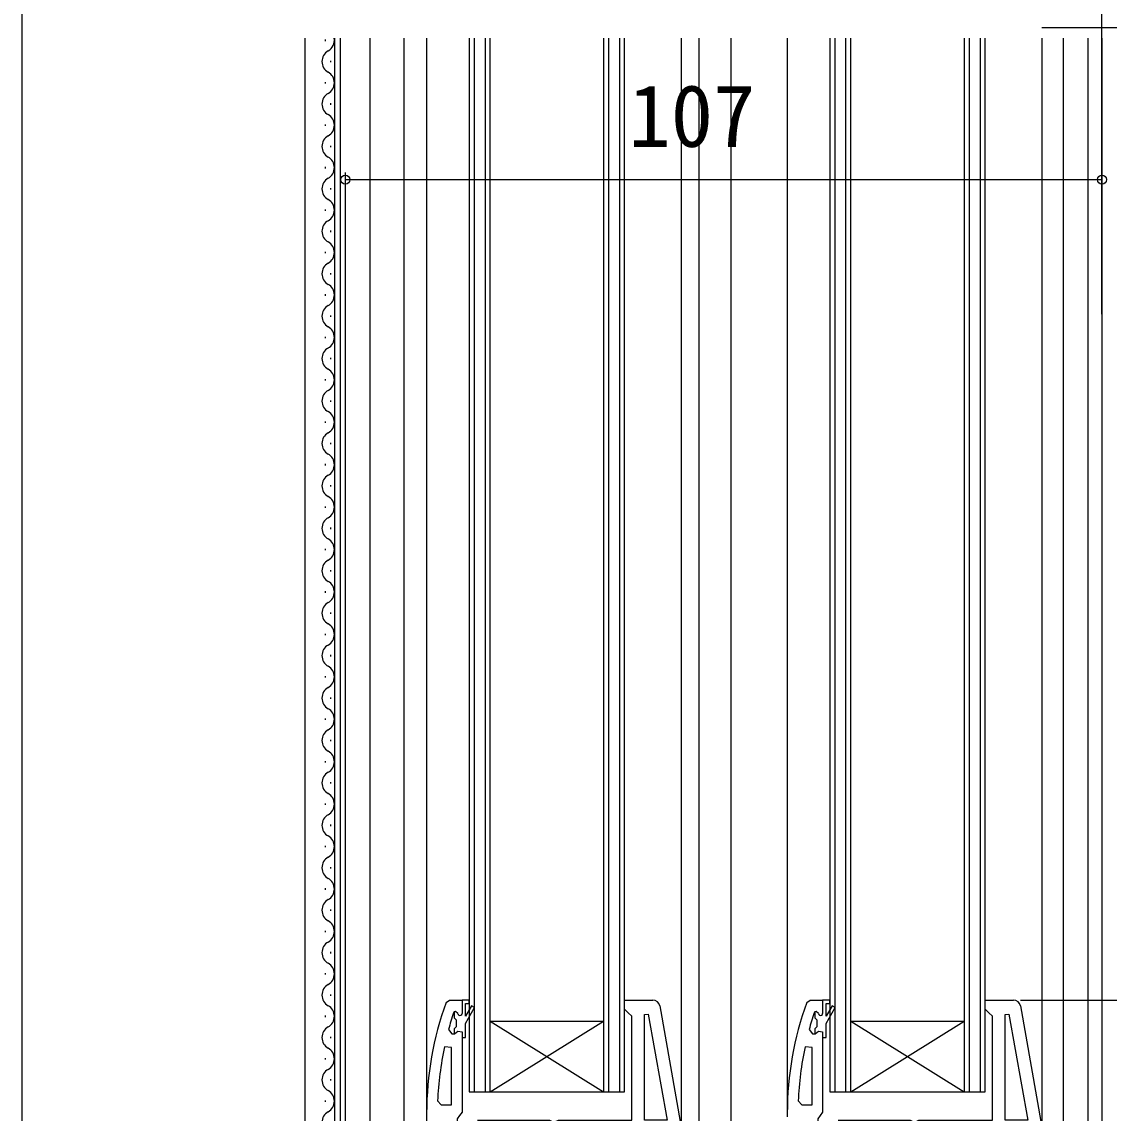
# Model space of a CAD drawing. Units: millimetres, scale not verified. Extents: x -525 to 525, y -783 to 779.
# Drawn here: x -425 to -271.2, y -17.5 to 136.8 of the extents above; entities that cross this region are included whole.
import ezdxf
from ezdxf.enums import TextEntityAlignment as Align

# ---------------------------------------------------------------- set-up
doc = ezdxf.new("R2010")
doc.units = ezdxf.units.MM
doc.header["$LTSCALE"] = 4
for name, color, linetype in [('0-2_YKK_11', 7, 'Continuous'), ('0-4_YKK_12', 2, 'Continuous'), ('0-7_YKK_D', 6, 'Continuous')]:
    doc.layers.add(name, color=color, linetype=linetype)
doc.styles.add('ＭＳ ゴシック', font='')
doc.styles.get('ＭＳ ゴシック').set_extended_font_data('MS Gothic')

msp = doc.modelspace()

# ---------------------------------------------------------------- linework, layer by layer
at = {"layer": '0-2_YKK_11'}
for points in [[(-364.998, -1.821), (-364.528, -1.491), (-362.75, -1.491), (-362.75, -3.391)], [(-363.35, -3.391), (-363.65, -3.091), (-363.657, -3.091), (-363.85, -3.161), (-363.85, -3.997), (-363.587, -4.295), (-363.587, -5.287), (-363.85, -5.585), (-363.85, -6.291), (-363.824, -6.291), (-363.34, -5.916), (-362.75, -5.991), (-362.75, -6.791), (-362.25, -6.791), (-362.25, -4.791), (-360.965, -2.566), (-361.398, -2.316), (-362.25, -3.791), (-362.25, -1.991), (-361.75, -1.991), (-361.75, -1.491), (-362.75, -1.491), (-362.75, -3.391)], [(-360.55, -18.491), (-350.375, -18.491), (-349.984, -18.679), (-349.516, -18.679), (-349.126, -18.491), (-338.75, -18.491), (-338.75, -3.791), (-339.25, -3.291), (-339.75, -2.791), (-339.75, -1.491), (-335.763, -1.491)], [(-313.998, -1.821), (-313.528, -1.491), (-311.75, -1.491), (-311.75, -3.391)], [(-312.35, -3.391), (-312.65, -3.091), (-312.657, -3.091), (-312.85, -3.161), (-312.85, -3.997), (-312.587, -4.295), (-312.587, -5.287), (-312.85, -5.585), (-312.85, -6.291), (-312.824, -6.291), (-312.34, -5.916), (-311.75, -5.991), (-311.75, -6.791), (-311.25, -6.791), (-311.25, -4.791), (-309.965, -2.566), (-310.398, -2.316), (-311.25, -3.791), (-311.25, -1.991), (-310.75, -1.991), (-310.75, -1.491), (-311.75, -1.491), (-311.75, -3.391)], [(-309.55, -18.491), (-299.375, -18.491), (-298.984, -18.679), (-298.516, -18.679), (-298.126, -18.491), (-287.75, -18.491), (-287.75, -3.791), (-288.25, -3.291), (-288.75, -2.791), (-288.75, -1.491), (-284.763, -1.491)], [(-334.778, -2.317), (-331.75, -19.491), (-331.75, -76.491)], [(-283.778, -2.317), (-280.75, -19.491), (-280.75, -76.491)], [(-363.35, -3.391), (-363.65, -3.091), (-363.657, -3.091), (-363.85, -3.161), (-363.942, -3.296)], [(-312.35, -3.391), (-312.65, -3.091), (-312.657, -3.091), (-312.85, -3.161), (-312.942, -3.296)], [(-364.662, -5.659), (-364.179, -6.291), (-363.824, -6.291), (-363.34, -5.916), (-362.75, -5.991), (-362.75, -6.791)], [(-313.662, -5.659), (-313.179, -6.291), (-312.824, -6.291), (-312.34, -5.916), (-311.75, -5.991), (-311.75, -6.791)], [(-362.75, -6.791), (-362.75, -17.337), (-363.1, -17.814), (-363.45, -18.291), (-363.45, -20.991), (-361.656, -23.294), (-361.254, -23.491), (-360.75, -23.991), (-360.75, -24.991), (-362.226, -24.991), (-365.337, -21.009)], [(-311.75, -6.791), (-311.75, -17.337), (-312.1, -17.814), (-312.45, -18.291), (-312.45, -20.991), (-310.656, -23.294), (-310.254, -23.491), (-309.75, -23.991), (-309.75, -24.991), (-311.226, -24.991), (-314.337, -21.009)], [(-364.25, -16.291), (-364.25, -8.22), (-365.239, -8.117)], [(-313.25, -16.291), (-313.25, -8.22), (-314.239, -8.117)], [(-366.204, -15.768), (-365.704, -16.291), (-364.25, -16.291)], [(-315.204, -15.768), (-314.704, -16.291), (-313.25, -16.291)]]:
    msp.add_lwpolyline(points, dxfattribs=at)
for points in [[(-336.402, -3.472), (-333.754, -18.491), (-336.95, -18.491), (-336.95, -3.52)], [(-285.402, -3.472), (-282.754, -18.491), (-285.95, -18.491), (-285.95, -3.52)]]:
    msp.add_lwpolyline(points, close=True, dxfattribs=at)
for centre, radius, start, end in [((-335.763, -2.491), 1, 9.99998, 89.99996), ((-284.763, -2.491), 1, 9.99998, 89.99996), ((-321.75, -17.491), 46, 160.08295, 180), ((-270.75, -17.491), 46, 160.08295, 180), ((-321.749, -17.441), 44.5, 161.46617, 164.64706), ((-363.05, -3.391), 0.3, 179.99999, 0.00001), ((-363.05, -3.391), 0.3, 179.99999, 0.00001), ((-270.749, -17.441), 44.5, 161.46617, 164.64706), ((-312.05, -3.391), 0.3, 179.99999, 0.00001), ((-312.05, -3.391), 0.3, 179.99999, 0.00001), ((-318.837, -17.854), 47.413, 168.14921, 177.47845), ((-267.837, -17.854), 47.413, 168.14921, 177.47845)]:
    msp.add_arc(centre, radius, start, end, dxfattribs=at)
at = {"layer": '0-4_YKK_12'}
for p, q in [((-280.755, 136.009), (-257.25, 136.009)), ((-385, 134.509), (-385, -77.49)), ((-382.06, 134.106), (-382.06, 134.306)), ((-380.8, 134.509), (-380.8, -32.49)), ((-380, 134.509), (-380, -32.49)), ((-375.8, 134.509), (-375.8, -32.49)), ((-371, 134.509), (-371, -77.49)), ((-367.75, 134.509), (-367.75, -20.991)), ((-361.75, 134.509), (-361.75, -14.491)), ((-361.05, 134.509), (-361.05, -14.491)), ((-359.45, -14.491), (-359.45, 134.509)), ((-342.75, 134.509), (-342.75, -14.491)), ((-342.05, 134.509), (-342.05, -14.491)), ((-340.45, -14.491), (-340.45, 134.509)), ((-331.75, 134.509), (-331.75, -21.517)), ((-329.25, 134.509), (-329.25, -77.491)), ((-324.75, 134.509), (-324.75, -77.491)), ((-316.754, 134.509), (-316.754, -17.991)), ((-310.75, 134.509), (-310.75, -14.491)), ((-310.05, 134.509), (-310.05, -14.491)), ((-308.45, -14.491), (-308.45, 134.509)), ((-291.75, 134.509), (-291.75, -14.491)), ((-291.05, 134.509), (-291.05, -14.491)), ((-289.45, -14.491), (-289.45, 134.509)), ((-280.755, 134.509), (-280.756, -19.456)), ((-277.75, 134.509), (-277.75, -72.991)), ((-274.25, 134.509), (-274.25, -70.991)), ((-272.25, 134.509), (-272.25, -70.991)), ((-381.3, 131.106), (-381.3, 131.306)), ((-382.06, 128.106), (-382.06, 128.306)), ((-381.3, 125.106), (-381.3, 125.306)), ((-382.06, 122.106), (-382.06, 122.306)), ((-381.3, 119.106), (-381.3, 119.306)), ((-382.06, 116.106), (-382.06, 116.306)), ((-381.3, 113.106), (-381.3, 113.306)), ((-382.06, 110.106), (-382.06, 110.306)), ((-381.3, 107.106), (-381.3, 107.306)), ((-382.06, 104.106), (-382.06, 104.306)), ((-381.3, 101.106), (-381.3, 101.306)), ((-382.06, 98.106), (-382.06, 98.306)), ((-381.3, 95.106), (-381.3, 95.306)), ((-382.06, 92.106), (-382.06, 92.306)), ((-381.3, 89.106), (-381.3, 89.306)), ((-382.06, 86.106), (-382.06, 86.306)), ((-381.3, 83.106), (-381.3, 83.306)), ((-382.06, 80.106), (-382.06, 80.306)), ((-381.3, 77.106), (-381.3, 77.306)), ((-382.06, 74.106), (-382.06, 74.306)), ((-381.3, 71.106), (-381.3, 71.306)), ((-382.06, 68.106), (-382.06, 68.306)), ((-381.3, 65.106), (-381.3, 65.306)), ((-382.06, 62.106), (-382.06, 62.306)), ((-381.3, 59.106), (-381.3, 59.306)), ((-382.06, 56.106), (-382.06, 56.306)), ((-381.3, 53.106), (-381.3, 53.306)), ((-382.06, 50.106), (-382.06, 50.306)), ((-381.3, 47.106), (-381.3, 47.306)), ((-382.06, 44.106), (-382.06, 44.306)), ((-381.3, 41.106), (-381.3, 41.306)), ((-382.06, 38.106), (-382.06, 38.306)), ((-381.3, 35.106), (-381.3, 35.306)), ((-382.06, 32.106), (-382.06, 32.306)), ((-381.3, 29.106), (-381.3, 29.306)), ((-382.06, 26.106), (-382.06, 26.306)), ((-381.3, 23.106), (-381.3, 23.306)), ((-382.06, 20.106), (-382.06, 20.306)), ((-381.3, 17.106), (-381.3, 17.306)), ((-382.06, 14.106), (-382.06, 14.306)), ((-381.3, 11.106), (-381.3, 11.306)), ((-382.06, 8.106), (-382.06, 8.306)), ((-381.3, 5.106), (-381.3, 5.306)), ((-382.06, 2.106), (-382.06, 2.306)), ((-381.3, -0.894), (-381.3, -0.694)), ((-382.06, -3.894), (-382.06, -3.694)), ((-358.75, -4.491), (-342.75, -4.491)), ((-358.75, -4.491), (-342.75, -14.491)), ((-358.75, -14.491), (-342.75, -4.491)), ((-307.75, -4.491), (-291.75, -4.491)), ((-307.75, -4.491), (-291.75, -14.491)), ((-307.75, -14.491), (-291.75, -4.491)), ((-381.3, -6.894), (-381.3, -6.694)), ((-382.06, -9.894), (-382.06, -9.694)), ((-381.3, -12.894), (-381.3, -12.694)), ((-358.75, -14.491), (-342.75, -14.491)), ((-307.75, -14.491), (-291.75, -14.491)), ((-382.06, -15.894), (-382.06, -15.694))]:
    msp.add_line(p, q, dxfattribs=at)
for points in [[(-361.75, -14.491), (-358.75, -14.491), (-358.75, 134.509)], [(-342.75, -14.491), (-339.75, -14.491), (-339.75, 134.509)], [(-310.75, -14.491), (-307.75, -14.491), (-307.75, 134.509)], [(-291.75, -14.491), (-288.75, -14.491), (-288.75, 134.509)]]:
    msp.add_lwpolyline(points, dxfattribs=at)
for centre, start, end in [((-382.518, 134.206), 299.20254, 10.15506), ((-380.842, 131.206), 119.20254, 240.79746), ((-382.518, 128.206), 299.20254, 60.79746), ((-380.842, 125.206), 119.20254, 240.79746), ((-382.518, 122.206), 299.20254, 60.79746), ((-380.842, 119.206), 119.20254, 240.79746), ((-382.518, 116.206), 299.20254, 60.79746), ((-380.842, 113.206), 119.20254, 240.79746), ((-382.518, 110.206), 299.20254, 60.79746), ((-380.842, 107.206), 119.20254, 240.79746), ((-382.518, 104.206), 299.20254, 60.79746), ((-380.842, 101.206), 119.20254, 240.79746), ((-382.518, 98.206), 299.20254, 60.79746), ((-380.842, 95.206), 119.20254, 240.79746), ((-382.518, 92.206), 299.20254, 60.79746), ((-380.842, 89.206), 119.20254, 240.79746), ((-382.518, 86.206), 299.20254, 60.79746), ((-380.842, 83.206), 119.20254, 240.79746), ((-382.518, 80.206), 299.20254, 60.79746), ((-380.842, 77.206), 119.20254, 240.79746), ((-382.518, 74.206), 299.20254, 60.79746), ((-380.842, 71.206), 119.20254, 240.79746), ((-382.518, 68.206), 299.20254, 60.79746), ((-380.842, 65.206), 119.20254, 240.79746), ((-382.518, 62.206), 299.20254, 60.79746), ((-380.842, 59.206), 119.20254, 240.79746), ((-382.518, 56.206), 299.20254, 60.79746), ((-380.842, 53.206), 119.20254, 240.79746), ((-382.518, 50.206), 299.20254, 60.79746), ((-380.842, 47.206), 119.20254, 240.79746), ((-382.518, 44.206), 299.20254, 60.79746), ((-380.842, 41.206), 119.20254, 240.79746), ((-382.518, 38.206), 299.20254, 60.79746), ((-380.842, 35.206), 119.20254, 240.79746), ((-382.518, 32.206), 299.20254, 60.79746), ((-380.842, 29.206), 119.20254, 240.79746), ((-382.518, 26.206), 299.20254, 60.79746), ((-380.842, 23.206), 119.20254, 240.79746), ((-382.518, 20.206), 299.20254, 60.79746), ((-380.842, 17.206), 119.20254, 240.79746), ((-382.518, 14.206), 299.20254, 60.79746), ((-380.842, 11.206), 119.20254, 240.79746), ((-382.518, 8.206), 299.20254, 60.79746), ((-380.842, 5.206), 119.20254, 240.79746), ((-382.518, 2.206), 299.20254, 60.79746), ((-380.842, -0.794), 119.20254, 240.79746), ((-382.518, -3.794), 299.20254, 60.79746), ((-380.842, -6.794), 119.20254, 240.79746), ((-382.518, -9.794), 299.20254, 60.79746), ((-380.842, -12.794), 119.20254, 240.79746), ((-382.518, -15.794), 299.20254, 60.79746), ((-380.842, -18.794), 119.20254, 240.79746)]:
    msp.add_arc(centre, 1.718, start, end, dxfattribs=at)
at = {"layer": '0-7_YKK_D'}
for p, q in [((-425, 348.509), (-425, -77.491)), ((-272.25, 95.509), (-272.25, 197.009)), ((-379.25, -70.691), (-379.25, 115.509)), ((-379.25, 114.509), (-272.25, 114.509)), ((-283.763, -1.491), (-148.75, -1.491))]:
    msp.add_line(p, q, dxfattribs=at)
for centre in [(-379.25, 114.509), (-272.25, 114.509)]:
    msp.add_circle(centre, 0.637, dxfattribs=at)

# ---------------------------------------------------------------- texts
at = {"layer": '0-7_YKK_D', "style": 'ＭＳ ゴシック'}
msp.add_text('107', height=8.798, dxfattribs=at).set_placement((-339.216, 116.509), align=Align.BOTTOM_LEFT)

doc.saveas('drawing.dxf')
